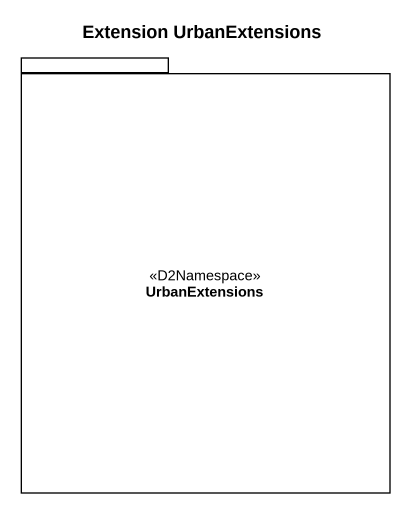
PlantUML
@startuml
title Extension UrbanExtensions
package UrbanExtensions <<D2Namespace>> {
}
@enduml
